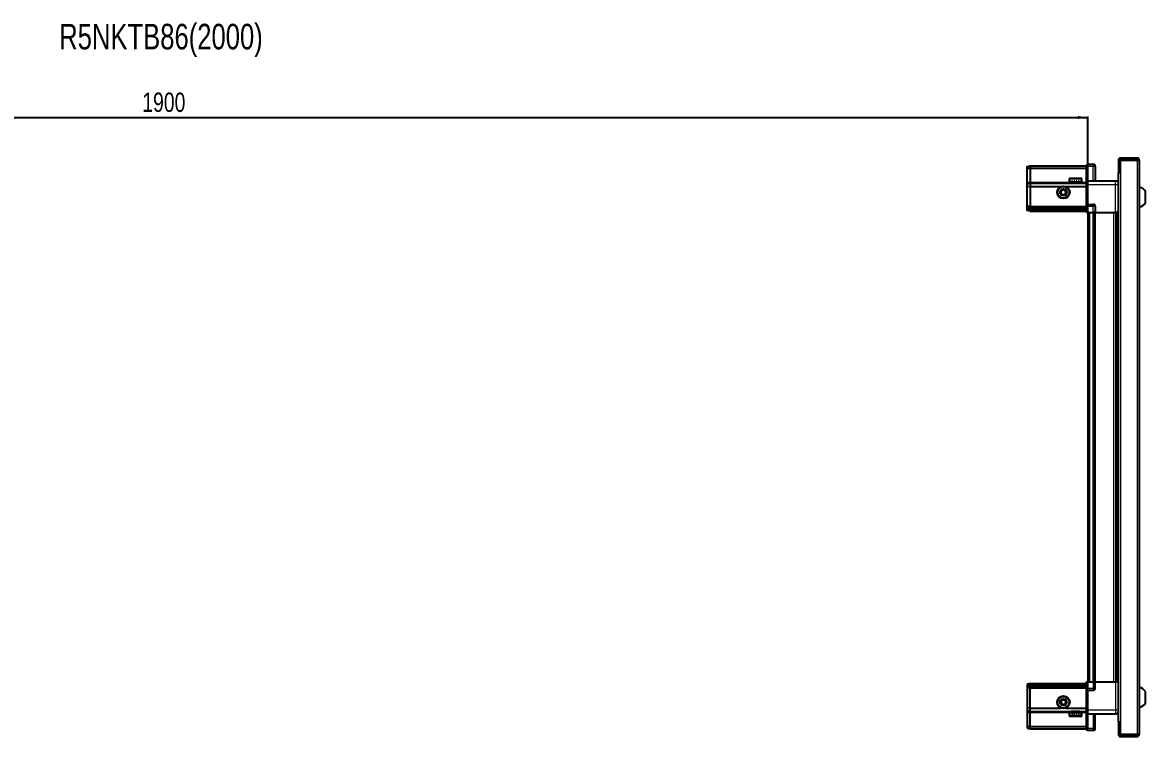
# Model space of a CAD drawing. Header units: millimetres. Extents: x 834 to 4858, y -1009 to 1917.
# Drawn here: x 2706 to 3870, y 1177 to 1917 of the extents above; entities that cross this region are included whole.
import ezdxf

# ---------------------------------------------------------------- set-up
doc = ezdxf.new("R2010")
doc.units = ezdxf.units.MM
doc.layers.add('FORMAT', color=7, linetype='Continuous')
doc.styles.add('SLDTEXTSTYLE0', font='TXT', dxfattribs={"width": 0.75})
doc.dimstyles.new('SLDDIMSTYLE0', dxfattribs={"dimtxt": 20, "dimasz": 10, "dimexe": 0, "dimexo": 0.0625, "dimgap": 5, "dimtad": 2, "dimdec": 1, "dimrnd": 1e-09, "dimzin": 12, "dimdsep": 46, "dimtxsty": 'SLDTEXTSTYLE0', "dimsah": 1, "dimcen": 0.09, "dimadec": 0, "dimazin": 3, "dimtfac": 1, "dimtofl": 0, "dimtmove": 0, "dimatfit": 3, "dimfxl": 0, "dimfrac": 2, "dimtolj": 1, "dimtzin": 12, "dimarcsym": 0})

# ---------------------------------------------------------------- blocks, each defined once
blk = doc.blocks.new('_D_4')
at = {"layer": 'FORMAT'}
for p, q in [((1910.1, 1719.8), (1910.1, 1819.3)), ((1910.1, 1818.3), (3810.1, 1818.3)), ((3810.1, 1719.8), (3810.1, 1819.3))]:
    blk.add_line(p, q, dxfattribs=at)
for points in [[(1910.1, 1818.3), (1920.1, 1816.7), (1920.1, 1819.8)], [(3810.1, 1818.3), (3800.1, 1819.8), (3800.1, 1816.7)]]:
    blk.add_solid(points, dxfattribs=at)
at = {"layer": 'FORMAT', "insert": (2830.5, 1844), "char_height": 20, "attachment_point": 1, "style": 'SLDTEXTSTYLE0'}
blk.add_mtext('1900', dxfattribs=at)

msp = doc.modelspace()

# ---------------------------------------------------------------- linework, layer by layer
at = {"color": 7, "linetype": 'Continuous', "lineweight": 25}
for p, q in [((3809.59, 1769.76), (3808.72, 1769.26)), ((3809.59, 1769.76), (3808.72, 1769.26)), ((3808.72, 1769.26), (3808.72, 1767.76)), ((3809.92, 1769.76), (3809.59, 1769.76)), ((3809.92, 1769.76), (3809.59, 1769.76)), ((3809.92, 1769.76), (3809.92, 1769.76)), ((3809.92, 1767.76), (3809.92, 1769.76)), ((3809.92, 1769.76), (3815.92, 1769.76)), ((3841.92, 1774.16), (3841.92, 1761.76)), ((3843.42, 1774.16), (3843.42, 1761.76)), ((3843.92, 1761.26), (3843.92, 1774.16)), ((3843.92, 1774.16), (3861.32, 1774.16)), ((3861.32, 1776.26), (3844.02, 1776.26)), ((3861.32, 1774.76), (3844.02, 1774.76)), ((3861.32, 1774.76), (3861.32, 1776.26)), ((3861.32, 1774.16), (3863.42, 1774.16)), ((3863.42, 1774.16), (3863.42, 1179.36)), ((3747.42, 1767.45), (3750.42, 1768.26)), ((3747.42, 1765.6), (3747.42, 1767.45)), ((3747.42, 1765.6), (3750.42, 1765.76)), ((3747.42, 1751.26), (3747.42, 1765.6)), ((3750.42, 1768.26), (3750.42, 1765.76)), ((3750.42, 1768.26), (3808.72, 1768.26)), ((3750.42, 1765.76), (3750.42, 1751.26)), ((3750.42, 1765.76), (3808.72, 1765.76)), ((3808.72, 1752.96), (3808.72, 1767.76)), ((3809.92, 1767.76), (3809.92, 1752.96)), ((3817.92, 1767.76), (3817.92, 1752.76)), ((3841.82, 1761.26), (3841.82, 1192.26)), ((3841.82, 1761.26), (3843.92, 1761.26)), ((3841.92, 1761.76), (3843.42, 1761.76)), ((3747.42, 1749.45), (3747.42, 1751.26)), ((3747.42, 1749.45), (3750.42, 1750.26)), ((3747.42, 1746.42), (3747.42, 1749.45)), ((3750.42, 1746.76), (3747.42, 1746.42)), ((3747.42, 1726.26), (3747.42, 1746.42)), ((3750.42, 1751.26), (3750.42, 1750.26)), ((3750.42, 1750.26), (3750.42, 1746.76)), ((3750.42, 1750.26), (3808.72, 1750.26)), ((3750.42, 1746.76), (3750.42, 1726.26)), ((3750.42, 1746.76), (3782.42, 1746.76)), ((3787.42, 1746.76), (3808.72, 1746.76)), ((3790.92, 1754.66), (3790.92, 1751.76)), ((3790.92, 1751.76), (3790.96, 1751.76)), ((3791.08, 1752.26), (3790.96, 1752.26)), ((3790.96, 1752.26), (3790.96, 1751.76)), ((3790.96, 1751.76), (3791.08, 1751.76)), ((3791.08, 1752.26), (3791.08, 1751.76)), ((3791.08, 1751.76), (3791.49, 1751.76)), ((3791.83, 1752.26), (3791.49, 1752.26)), ((3791.49, 1752.26), (3791.49, 1751.76)), ((3791.49, 1751.76), (3791.83, 1751.76)), ((3791.72, 1755.46), (3803.12, 1755.46)), ((3791.83, 1752.26), (3791.83, 1751.76)), ((3791.83, 1751.76), (3792.6, 1751.76)), ((3793.12, 1752.26), (3792.6, 1752.26)), ((3792.6, 1752.26), (3792.6, 1751.76)), ((3792.6, 1751.76), (3793.12, 1751.76)), ((3793.02, 1751.76), (3793.02, 1751.66)), ((3793.02, 1751.66), (3801.82, 1751.66)), ((3793.12, 1752.26), (3793.12, 1751.76)), ((3793.12, 1751.76), (3794.18, 1751.76)), ((3793.42, 1751.26), (3794.11, 1750.77)), ((3793.42, 1751.26), (3801.42, 1751.26)), ((3794.11, 1750.77), (3793.42, 1750.29)), ((3793.42, 1750.29), (3793.42, 1750.26)), ((3793.42, 1750.29), (3801.42, 1750.29)), ((3794.11, 1750.77), (3800.73, 1750.77)), ((3794.84, 1752.26), (3794.18, 1752.26)), ((3794.18, 1752.26), (3794.18, 1751.76)), ((3794.18, 1751.76), (3794.84, 1751.76)), ((3794.84, 1752.26), (3794.84, 1751.76)), ((3794.84, 1751.76), (3796.08, 1751.76)), ((3796.81, 1752.26), (3796.08, 1752.26)), ((3796.08, 1752.26), (3796.08, 1751.76)), ((3796.08, 1751.76), (3796.51, 1751.76)), ((3796.51, 1752.26), (3796.51, 1751.76)), ((3796.81, 1752.26), (3796.81, 1751.76)), ((3796.81, 1751.76), (3798.11, 1751.76)), ((3798.84, 1752.26), (3798.11, 1752.26)), ((3798.11, 1752.26), (3798.11, 1751.76)), ((3798.38, 1752.26), (3798.38, 1751.76)), ((3798.38, 1751.76), (3798.84, 1751.76)), ((3798.84, 1752.26), (3798.84, 1751.76)), ((3798.84, 1751.76), (3800.08, 1751.76)), ((3800.73, 1752.26), (3800.08, 1752.26)), ((3800.08, 1752.26), (3800.08, 1751.76)), ((3800.08, 1751.76), (3800.73, 1751.76)), ((3800.73, 1752.26), (3800.73, 1751.76)), ((3800.73, 1751.76), (3801.78, 1751.76)), ((3800.73, 1750.77), (3801.42, 1751.26)), ((3801.42, 1750.29), (3800.73, 1750.77)), ((3801.42, 1750.26), (3801.42, 1750.29)), ((3802.3, 1752.26), (3801.78, 1752.26)), ((3801.78, 1752.26), (3801.78, 1751.76)), ((3801.78, 1751.76), (3802.3, 1751.76)), ((3801.82, 1751.66), (3801.82, 1751.76)), ((3802.3, 1752.26), (3802.3, 1751.76)), ((3802.3, 1751.76), (3803.06, 1751.76)), ((3803.39, 1752.26), (3803.06, 1752.26)), ((3803.06, 1752.26), (3803.06, 1751.76)), ((3803.06, 1751.76), (3803.39, 1751.76)), ((3803.39, 1752.26), (3803.39, 1751.76)), ((3803.39, 1751.76), (3803.78, 1751.76)), ((3803.89, 1752.26), (3803.78, 1752.26)), ((3803.78, 1752.26), (3803.78, 1751.76)), ((3803.78, 1751.76), (3803.89, 1751.76)), ((3803.89, 1752.26), (3803.89, 1751.76)), ((3803.89, 1751.76), (3803.92, 1751.76)), ((3803.92, 1751.76), (3803.92, 1754.66)), ((3808.72, 1752.76), (3808.72, 1752.96)), ((3809.92, 1752.76), (3808.72, 1752.76)), ((3808.72, 1748.76), (3808.72, 1752.76)), ((3808.72, 1728.46), (3808.72, 1748.76)), ((3809.92, 1752.96), (3809.92, 1752.76)), ((3809.92, 1752.76), (3809.92, 1748.76)), ((3809.92, 1752.76), (3838.92, 1752.76)), ((3809.92, 1748.76), (3809.92, 1728.46)), ((3870.02, 1729.76), (3870.02, 1741.76)), ((3747.42, 1724.45), (3747.42, 1726.26)), ((3750.42, 1725.26), (3747.42, 1724.45)), ((3747.42, 1723.71), (3747.42, 1724.45)), ((3750.42, 1724.26), (3747.42, 1723.71)), ((3747.42, 1723.21), (3747.42, 1723.71)), ((3747.42, 1722.06), (3747.42, 1723.21)), ((3750.42, 1722.76), (3747.42, 1723.21)), ((3750.42, 1726.26), (3750.42, 1725.26)), ((3750.42, 1725.26), (3750.42, 1724.26)), ((3750.42, 1725.26), (3808.72, 1725.26)), ((3750.42, 1724.26), (3750.42, 1722.76)), ((3750.42, 1724.26), (3808.72, 1724.26)), ((3750.42, 1722.76), (3750.42, 1721.26)), ((3750.42, 1722.76), (3808.72, 1722.76)), ((3808.72, 1728.26), (3808.72, 1728.46)), ((3809.92, 1728.26), (3808.72, 1728.26)), ((3808.72, 1728.26), (3808.72, 1727.58)), ((3808.72, 1719.76), (3808.72, 1727.58)), ((3809.59, 1726.26), (3809.59, 1719.76)), ((3809.92, 1728.46), (3809.92, 1728.26)), ((3809.92, 1726.26), (3809.92, 1728.26)), ((3809.92, 1726.26), (3809.92, 1728.26)), ((3809.92, 1728.26), (3815.92, 1728.26)), ((3809.92, 1726.26), (3809.92, 1719.76)), ((3817.92, 1726.26), (3817.92, 1719.76)), ((3750.42, 1721.26), (3747.42, 1722.06)), ((3750.42, 1721.26), (3808.72, 1721.26)), ((3809.59, 1719.76), (3808.72, 1719.76)), ((3809.92, 1719.76), (3809.59, 1719.76)), ((3809.92, 1719.76), (3815.92, 1719.76)), ((3810.07, 1719.76), (3810.07, 1233.76)), ((3817.92, 1719.76), (3815.92, 1719.76)), ((3817.27, 1719.76), (3817.27, 1233.76)), ((3817.92, 1719.76), (3838.92, 1719.76)), ((3839.94, 1233.76), (3839.94, 1719.76)), ((3839.98, 1233.76), (3839.98, 1719.76)), ((3841.77, 1719.76), (3841.77, 1233.76)), ((3808.72, 1225.93), (3808.72, 1233.76)), ((3808.72, 1233.76), (3809.59, 1233.76)), ((3809.59, 1233.76), (3809.59, 1233.76)), ((3809.59, 1233.76), (3809.59, 1227.26)), ((3809.92, 1233.76), (3809.59, 1233.76)), ((3809.92, 1233.76), (3809.92, 1227.26)), ((3809.92, 1233.76), (3809.92, 1233.76)), ((3809.92, 1233.76), (3815.92, 1233.76)), ((3809.92, 1233.76), (3809.92, 1227.26)), ((3817.92, 1233.76), (3815.92, 1233.76)), ((3817.92, 1227.26), (3817.92, 1233.76)), ((3817.92, 1233.76), (3838.92, 1233.76)), ((3750.42, 1232.26), (3747.42, 1231.45)), ((3747.42, 1231.45), (3747.42, 1230.3)), ((3750.42, 1230.76), (3747.42, 1230.3)), ((3747.42, 1230.3), (3747.42, 1229.8)), ((3750.42, 1229.26), (3747.42, 1229.8)), ((3747.42, 1229.8), (3747.42, 1229.06)), ((3750.42, 1228.26), (3747.42, 1229.06)), ((3747.42, 1229.06), (3747.42, 1227.26)), ((3747.42, 1227.26), (3747.42, 1207.09)), ((3750.42, 1230.76), (3750.42, 1232.26)), ((3750.42, 1232.26), (3808.72, 1232.26)), ((3750.42, 1229.26), (3750.42, 1230.76)), ((3750.42, 1230.76), (3808.72, 1230.76)), ((3750.42, 1229.26), (3808.72, 1229.26)), ((3750.42, 1228.26), (3750.42, 1229.26)), ((3750.42, 1228.26), (3808.72, 1228.26)), ((3750.42, 1227.26), (3750.42, 1228.26)), ((3750.42, 1206.76), (3750.42, 1227.26)), ((3808.72, 1225.93), (3808.72, 1225.26)), ((3809.92, 1225.26), (3808.72, 1225.26)), ((3808.72, 1225.06), (3808.72, 1225.26)), ((3808.72, 1204.76), (3808.72, 1225.06)), ((3809.92, 1225.26), (3809.92, 1227.26)), ((3809.92, 1225.26), (3809.92, 1225.06)), ((3809.92, 1225.26), (3815.92, 1225.26)), ((3809.92, 1225.06), (3809.92, 1204.76)), ((3870.02, 1211.76), (3870.02, 1223.76)), ((3750.42, 1206.76), (3747.42, 1207.09)), ((3747.42, 1207.09), (3747.42, 1204.06)), ((3747.42, 1204.06), (3750.42, 1203.26)), ((3747.42, 1204.06), (3747.42, 1202.26)), ((3747.42, 1202.26), (3747.42, 1187.91)), ((3750.42, 1206.76), (3782.42, 1206.76)), ((3750.42, 1203.26), (3750.42, 1206.76)), ((3750.42, 1203.26), (3808.72, 1203.26)), ((3750.42, 1202.26), (3750.42, 1203.26)), ((3750.42, 1187.76), (3750.42, 1202.26)), ((3787.42, 1206.76), (3808.72, 1206.76)), ((3790.92, 1201.76), (3790.92, 1198.86)), ((3790.94, 1201.76), (3790.92, 1201.76)), ((3790.94, 1201.26), (3790.94, 1201.76)), ((3791.04, 1201.76), (3790.94, 1201.76)), ((3790.94, 1201.26), (3791.04, 1201.26)), ((3791.04, 1201.26), (3791.04, 1201.76)), ((3791.41, 1201.76), (3791.04, 1201.76)), ((3791.41, 1201.26), (3791.41, 1201.76)), ((3791.73, 1201.76), (3791.41, 1201.76)), ((3791.41, 1201.26), (3791.73, 1201.26)), ((3791.73, 1201.26), (3791.73, 1201.76)), ((3792.47, 1201.76), (3791.73, 1201.76)), ((3792.47, 1201.26), (3792.47, 1201.76)), ((3792.97, 1201.76), (3792.47, 1201.76)), ((3792.47, 1201.26), (3792.97, 1201.26)), ((3792.97, 1201.26), (3792.97, 1201.76)), ((3794.01, 1201.76), (3792.97, 1201.76)), ((3793.02, 1201.86), (3793.02, 1201.76)), ((3801.82, 1201.86), (3793.02, 1201.86)), ((3793.42, 1203.26), (3793.42, 1203.22)), ((3793.42, 1203.22), (3794.11, 1202.74)), ((3801.42, 1203.22), (3793.42, 1203.22)), ((3794.11, 1202.74), (3793.42, 1202.26)), ((3801.42, 1202.26), (3793.42, 1202.26)), ((3794.01, 1201.26), (3794.01, 1201.76)), ((3794.66, 1201.76), (3794.01, 1201.76)), ((3794.01, 1201.26), (3794.66, 1201.26)), ((3800.73, 1202.74), (3794.11, 1202.74)), ((3794.66, 1201.26), (3794.66, 1201.76)), ((3795.89, 1201.76), (3794.66, 1201.76)), ((3795.89, 1201.26), (3795.89, 1201.76)), ((3796.38, 1201.76), (3795.89, 1201.76)), ((3795.89, 1201.26), (3796.61, 1201.26)), ((3796.38, 1201.26), (3796.38, 1201.76)), ((3796.61, 1201.26), (3796.61, 1201.76)), ((3797.91, 1201.76), (3796.61, 1201.76)), ((3797.91, 1201.26), (3797.91, 1201.76)), ((3797.91, 1201.26), (3798.64, 1201.26)), ((3798.25, 1201.26), (3798.25, 1201.76)), ((3798.64, 1201.76), (3798.25, 1201.76)), ((3798.64, 1201.26), (3798.64, 1201.76)), ((3799.89, 1201.76), (3798.64, 1201.76)), ((3799.89, 1201.26), (3799.89, 1201.76)), ((3800.56, 1201.76), (3799.89, 1201.76)), ((3799.89, 1201.26), (3800.56, 1201.26)), ((3800.56, 1201.26), (3800.56, 1201.76)), ((3801.63, 1201.76), (3800.56, 1201.76)), ((3800.73, 1202.74), (3801.42, 1203.22)), ((3801.42, 1202.26), (3800.73, 1202.74)), ((3801.42, 1203.22), (3801.42, 1203.26)), ((3801.63, 1201.26), (3801.63, 1201.76)), ((3802.16, 1201.76), (3801.63, 1201.76)), ((3801.63, 1201.26), (3802.16, 1201.26)), ((3801.82, 1201.76), (3801.82, 1201.86)), ((3802.16, 1201.26), (3802.16, 1201.76)), ((3802.95, 1201.76), (3802.16, 1201.76)), ((3802.95, 1201.26), (3802.95, 1201.76)), ((3803.3, 1201.76), (3802.95, 1201.76)), ((3802.95, 1201.26), (3803.3, 1201.26)), ((3803.3, 1201.26), (3803.3, 1201.76)), ((3803.74, 1201.76), (3803.3, 1201.76)), ((3803.74, 1201.26), (3803.74, 1201.76)), ((3803.87, 1201.76), (3803.74, 1201.76)), ((3803.74, 1201.26), (3803.87, 1201.26)), ((3803.87, 1201.26), (3803.87, 1201.76)), ((3803.92, 1201.76), (3803.87, 1201.76)), ((3803.92, 1198.86), (3803.92, 1201.76)), ((3808.72, 1200.76), (3808.72, 1204.76)), ((3809.92, 1200.76), (3808.72, 1200.76)), ((3808.72, 1200.56), (3808.72, 1200.76)), ((3808.72, 1185.76), (3808.72, 1200.56)), ((3809.92, 1204.76), (3809.92, 1200.76)), ((3809.92, 1200.76), (3809.92, 1200.56)), ((3809.92, 1200.76), (3838.92, 1200.76)), ((3809.92, 1200.56), (3809.92, 1185.76)), ((3809.92, 1200.56), (3809.92, 1185.76)), ((3817.92, 1185.76), (3817.92, 1200.76)), ((3747.42, 1187.91), (3750.42, 1187.76)), ((3747.42, 1187.91), (3747.42, 1186.06)), ((3750.42, 1187.76), (3808.72, 1187.76)), ((3750.42, 1185.26), (3750.42, 1187.76)), ((3803.12, 1198.06), (3791.72, 1198.06)), ((3843.92, 1192.26), (3841.82, 1192.26)), ((3841.92, 1191.76), (3843.42, 1191.76)), ((3841.92, 1191.76), (3841.92, 1179.36)), ((3843.42, 1191.76), (3843.42, 1179.36)), ((3843.92, 1179.36), (3843.92, 1192.26)), ((3747.42, 1186.06), (3750.42, 1185.26)), ((3750.42, 1185.26), (3808.72, 1185.26)), ((3808.72, 1185.76), (3808.72, 1184.26)), ((3808.72, 1184.26), (3809.59, 1183.76)), ((3809.92, 1183.76), (3809.59, 1183.76)), ((3809.92, 1183.76), (3809.92, 1185.76)), ((3809.92, 1183.76), (3815.92, 1183.76)), ((3861.32, 1179.36), (3843.92, 1179.36)), ((3844.02, 1178.76), (3861.32, 1178.76)), ((3844.02, 1177.26), (3861.32, 1177.26)), ((3863.42, 1179.36), (3861.32, 1179.36)), ((3861.32, 1178.76), (3861.32, 1177.26))]:
    msp.add_line(p, q, dxfattribs=at)
at = {"color": 8, "linetype": 'Continuous', "lineweight": 18}
for p, q in [((3815.92, 1767.76), (3815.92, 1769.76)), ((3843.42, 1774.16), (3841.92, 1774.16)), ((3844.02, 1774.76), (3844.02, 1776.26)), ((3861.32, 1774.16), (3861.32, 1179.36)), ((3809.92, 1767.76), (3808.72, 1767.76)), ((3809.92, 1767.76), (3815.92, 1767.76)), ((3815.92, 1752.76), (3815.92, 1767.76)), ((3815.92, 1767.76), (3817.92, 1767.76)), ((3843.92, 1761.26), (3843.92, 1192.26)), ((3747.42, 1751.26), (3750.42, 1751.26)), ((3750.42, 1751.26), (3793.42, 1751.26)), ((3790.92, 1754.66), (3803.92, 1754.66)), ((3801.42, 1751.26), (3808.72, 1751.26)), ((3808.72, 1752.96), (3809.92, 1752.96)), ((3809.92, 1748.76), (3808.72, 1748.76)), ((3809.92, 1748.76), (3838.92, 1748.76)), ((3838.92, 1719.76), (3838.92, 1748.76)), ((3750.42, 1726.26), (3747.42, 1726.26)), ((3750.42, 1726.26), (3808.72, 1726.26)), ((3808.72, 1728.46), (3809.92, 1728.46)), ((3809.92, 1726.26), (3809.59, 1726.26)), ((3809.92, 1726.26), (3815.92, 1726.26)), ((3815.92, 1726.26), (3815.92, 1728.26)), ((3815.92, 1719.76), (3815.92, 1726.26)), ((3817.92, 1726.26), (3815.92, 1726.26)), ((3812.07, 1719.76), (3812.07, 1233.76)), ((3815.27, 1719.76), (3815.27, 1233.76)), ((3817.92, 1719.76), (3817.92, 1233.76)), ((3837.32, 1233.76), (3837.32, 1719.76)), ((3838.74, 1719.76), (3838.74, 1233.76)), ((3841.18, 1233.76), (3841.18, 1719.76)), ((3809.92, 1233.76), (3809.59, 1233.76)), ((3815.92, 1233.76), (3815.92, 1227.26)), ((3838.92, 1233.76), (3838.92, 1204.76)), ((3750.42, 1227.26), (3747.42, 1227.26)), ((3750.42, 1227.26), (3808.72, 1227.26)), ((3809.92, 1225.06), (3808.72, 1225.06)), ((3809.92, 1227.26), (3809.59, 1227.26)), ((3809.92, 1227.26), (3815.92, 1227.26)), ((3817.92, 1227.26), (3815.92, 1227.26)), ((3815.92, 1227.26), (3815.92, 1225.26)), ((3747.42, 1202.26), (3750.42, 1202.26)), ((3750.42, 1202.26), (3793.42, 1202.26)), ((3803.92, 1198.86), (3790.92, 1198.86)), ((3801.42, 1202.26), (3808.72, 1202.26)), ((3809.92, 1204.76), (3808.72, 1204.76)), ((3809.92, 1200.56), (3808.72, 1200.56)), ((3809.92, 1204.76), (3838.92, 1204.76)), ((3815.92, 1200.76), (3815.92, 1185.76)), ((3809.92, 1185.76), (3808.72, 1185.76)), ((3809.92, 1185.76), (3815.92, 1185.76)), ((3815.92, 1185.76), (3817.92, 1185.76)), ((3815.92, 1185.76), (3815.92, 1183.76)), ((3843.42, 1179.36), (3841.92, 1179.36)), ((3844.02, 1178.76), (3844.02, 1177.26))]:
    msp.add_line(p, q, dxfattribs=at)
at = {"color": 7, "linetype": 'Continuous', "lineweight": 25}
for centre, radius in [((3784.92, 1740.76), 6.5), ((3784.92, 1740.76), 3.46), ((3784.92, 1212.76), 6.5), ((3784.92, 1212.76), 3.46)]:
    msp.add_circle(centre, radius, dxfattribs=at)
at = {"color": 8, "linetype": 'Continuous', "lineweight": 18}
for centre in [(3784.92, 1740.76), (3784.92, 1212.76)]:
    msp.add_circle(centre, 5.7, dxfattribs=at)
at = {"color": 7, "linetype": 'Continuous', "lineweight": 25}
for centre, radius, start, end in [((3815.92, 1767.76), 2, 0, 90), ((3844.02, 1774.16), 2.1, 90, 180), ((3844.02, 1774.16), 0.6, 90, 180), ((3861.32, 1774.16), 2.1, 0, 90), ((3861.32, 1774.16), 0.6, 0, 90), ((3791.72, 1754.66), 0.8, 90, 180), ((3793.02, 1751.26), 0.4, 0, 90), ((3801.82, 1751.26), 0.4, 90, 180), ((3803.12, 1754.66), 0.8, 0, 90), ((3860.4, 1734.73), 11.91, 36.1266, 75.29965), ((3784.92, 1740.76), 2.5, 120.74103, 180.74103), ((3784.92, 1740.76), 2.5, 180.74103, 240.74103), ((3784.92, 1740.76), 2.5, 60.74103, 120.74103), ((3784.92, 1740.76), 2.5, 240.74103, 300.74103), ((3784.92, 1740.76), 2.5, 0.74103, 60.74103), ((3784.92, 1740.76), 2.5, 300.74103, 0.74103), ((3815.92, 1726.26), 2, 0, 90), ((3860.4, 1736.78), 11.91, 284.70035, 323.8734), ((3815.92, 1227.26), 2, 270, 0), ((3860.4, 1216.73), 11.91, 36.1266, 75.29965), ((3784.92, 1212.76), 2.5, 155.91157, 215.91157), ((3784.92, 1212.76), 2.5, 95.91157, 155.91157), ((3784.92, 1212.76), 2.5, 215.91157, 275.91157), ((3784.92, 1212.76), 2.5, 35.91157, 95.91157), ((3784.92, 1212.76), 2.5, 275.91157, 335.91157), ((3784.92, 1212.76), 2.5, 335.91157, 35.91157), ((3860.4, 1218.78), 11.91, 284.70035, 323.8734), ((3791.72, 1198.86), 0.8, 180, 270), ((3793.02, 1202.26), 0.4, 270, 360), ((3801.82, 1202.26), 0.4, 180, 270), ((3803.12, 1198.86), 0.8, 270, 360), ((3815.92, 1185.76), 2, 270, 0), ((3844.02, 1179.36), 2.1, 180, 270), ((3844.02, 1179.36), 0.6, 180, 270), ((3861.32, 1179.36), 0.6, 270, 0), ((3861.32, 1179.36), 2.1, 270, 0)]:
    msp.add_arc(centre, radius, start, end, dxfattribs=at)
for centre, start_param, end_param in [((3806.12, 1726.26), 0, 0.7227342), ((3806.12, 1227.26), 5.5604511, 6.2831853)]:
    msp.add_ellipse(centre, major_axis=(3.46, 0), ratio=0.5773503, start_param=start_param, end_param=end_param, dxfattribs=at)
for points, knots in [([(3838.92, 1752.76), (3839.36, 1752.71), (3840.04, 1752.64), (3840.85, 1752.2), (3841.41, 1751.76), (3841.68, 1751.39), (3841.82, 1751.21)], [0, 0, 0, 0, 0.3842982, 0.5911726, 0.8024372, 1, 1, 1, 1]), ([(3782.4, 1742.17), (3782.84, 1742.43), (3783.67, 1742.92), (3784.5, 1743.42), (3784.88, 1743.64)], [0, 0, 0, 0, 0.5346859, 1, 1, 1, 1]), ([(3782.44, 1739.28), (3782.44, 1739.41), (3782.43, 1740), (3782.42, 1741), (3782.41, 1741.82), (3782.4, 1742.17)], [0, 0, 0, 0, 0.1331247, 0.6370994, 1, 1, 1, 1]), ([(3784.96, 1737.87), (3784.51, 1738.12), (3783.67, 1738.59), (3782.83, 1739.06), (3782.44, 1739.28)], [0, 0, 0, 0, 0.53468586, 1, 1, 1, 1]), ([(3784.88, 1743.64), (3785.33, 1743.39), (3786.17, 1742.92), (3787.01, 1742.45), (3787.4, 1742.23)], [0, 0, 0, 0, 0.5346859, 1, 1, 1, 1]), ([(3787.44, 1739.35), (3786.99, 1739.08), (3786.17, 1738.59), (3785.34, 1738.1), (3784.96, 1737.87)], [0, 0, 0, 0, 0.5346859, 1, 1, 1, 1]), ([(3787.4, 1742.23), (3787.4, 1741.89), (3787.42, 1741.06), (3787.43, 1740.07), (3787.44, 1739.47), (3787.44, 1739.35)], [0, 0, 0, 0, 0.3629006, 0.8668753, 1, 1, 1, 1]), ([(3841.77, 1719.76), (3841.73, 1719.76), (3841.51, 1719.76), (3840.79, 1719.76), (3839.83, 1719.76), (3839.18, 1719.76), (3838.92, 1719.76)], [0, 0, 0, 0, 0.0717073, 0.4209791, 0.7702508, 1, 1, 1, 1]), ([(3841.77, 1233.76), (3841.73, 1233.76), (3841.51, 1233.76), (3840.79, 1233.76), (3839.83, 1233.76), (3839.18, 1233.76), (3838.92, 1233.76)], [0, 0, 0, 0, 0.0717073, 0.4209791, 0.7702508, 1, 1, 1, 1]), ([(3782.05, 1212.46), (3782.26, 1212.93), (3782.65, 1213.81), (3783.04, 1214.69), (3783.23, 1215.1)], [0, 0, 0, 0, 0.5346859, 1, 1, 1, 1]), ([(3783.74, 1210.12), (3783.44, 1210.54), (3782.87, 1211.32), (3782.31, 1212.1), (3782.05, 1212.46)], [0, 0, 0, 0, 0.5346859, 1, 1, 1, 1]), ([(3783.23, 1215.1), (3783.57, 1215.13), (3784.39, 1215.22), (3785.38, 1215.32), (3785.97, 1215.38), (3786.1, 1215.39)], [0, 0, 0, 0, 0.3629006, 0.8668753, 1, 1, 1, 1]), ([(3786.61, 1210.42), (3786.49, 1210.41), (3785.89, 1210.34), (3784.9, 1210.24), (3784.08, 1210.16), (3783.74, 1210.12)], [0, 0, 0, 0, 0.1331247, 0.6370994, 1, 1, 1, 1]), ([(3786.1, 1215.39), (3786.4, 1214.97), (3786.97, 1214.19), (3787.53, 1213.42), (3787.79, 1213.05)], [0, 0, 0, 0, 0.53468586, 1, 1, 1, 1]), ([(3787.79, 1213.05), (3787.58, 1212.58), (3787.19, 1211.7), (3786.79, 1210.83), (3786.61, 1210.42)], [0, 0, 0, 0, 0.5346859, 1, 1, 1, 1]), ([(3838.92, 1200.76), (3839.36, 1200.8), (3840.04, 1200.88), (3840.85, 1201.31), (3841.41, 1201.75), (3841.68, 1202.12), (3841.82, 1202.31)], [0, 0, 0, 0, 0.38429816, 0.59117259, 0.8024372, 1, 1, 1, 1])]:
    msp.add_open_spline(points, degree=3, knots=knots, dxfattribs=at)
at = {"color": 8, "linetype": 'Continuous', "lineweight": 18}
for points in [[(3838.92, 1748.76), (3838.92, 1749.28), (3838.92, 1750.33), (3838.92, 1751.65), (3838.92, 1752.58), (3838.92, 1752.7), (3838.92, 1752.76)], [(3838.92, 1204.76), (3838.92, 1204.23), (3838.92, 1203.18), (3838.92, 1201.86), (3838.92, 1200.94), (3838.92, 1200.82), (3838.92, 1200.76)]]:
    msp.add_open_spline(points, degree=3, dxfattribs=at)
for points in [[(3838.92, 1748.76), (3839.36, 1748.76), (3840.04, 1748.76), (3840.85, 1748.76), (3841.41, 1748.76), (3841.68, 1748.76), (3841.82, 1748.76)], [(3838.92, 1204.76), (3839.36, 1204.76), (3840.04, 1204.76), (3840.85, 1204.76), (3841.41, 1204.76), (3841.68, 1204.76), (3841.82, 1204.76)]]:
    msp.add_open_spline(points, degree=3, knots=[0, 0, 0, 0, 0.3842982, 0.5911726, 0.8024372, 1, 1, 1, 1], dxfattribs=at)

# ---------------------------------------------------------------- texts
at = {"layer": 'FORMAT', "insert": (2744.39, 1915.22), "char_height": 26.4583, "attachment_point": 1, "style": 'SLDTEXTSTYLE0'}
msp.add_mtext('R5NKTB86(2000)', dxfattribs=at)

# ---------------------------------------------------------------- dimensions: what is measured, and where the dimension line sits
at = {"layer": 'FORMAT'}
dim = msp.add_linear_dim(base=(3810.07, 1818.26), p1=(1910.07, 1719.76), p2=(3810.07, 1719.76), angle=0, dimstyle='SLDDIMSTYLE0', dxfattribs=at)
dim.commit()
dim.dimension.update_dxf_attribs({"geometry": '_D_4', "text_midpoint": (2860.07, 1818.26), "dimtype": 160})

doc.saveas('drawing.dxf')
